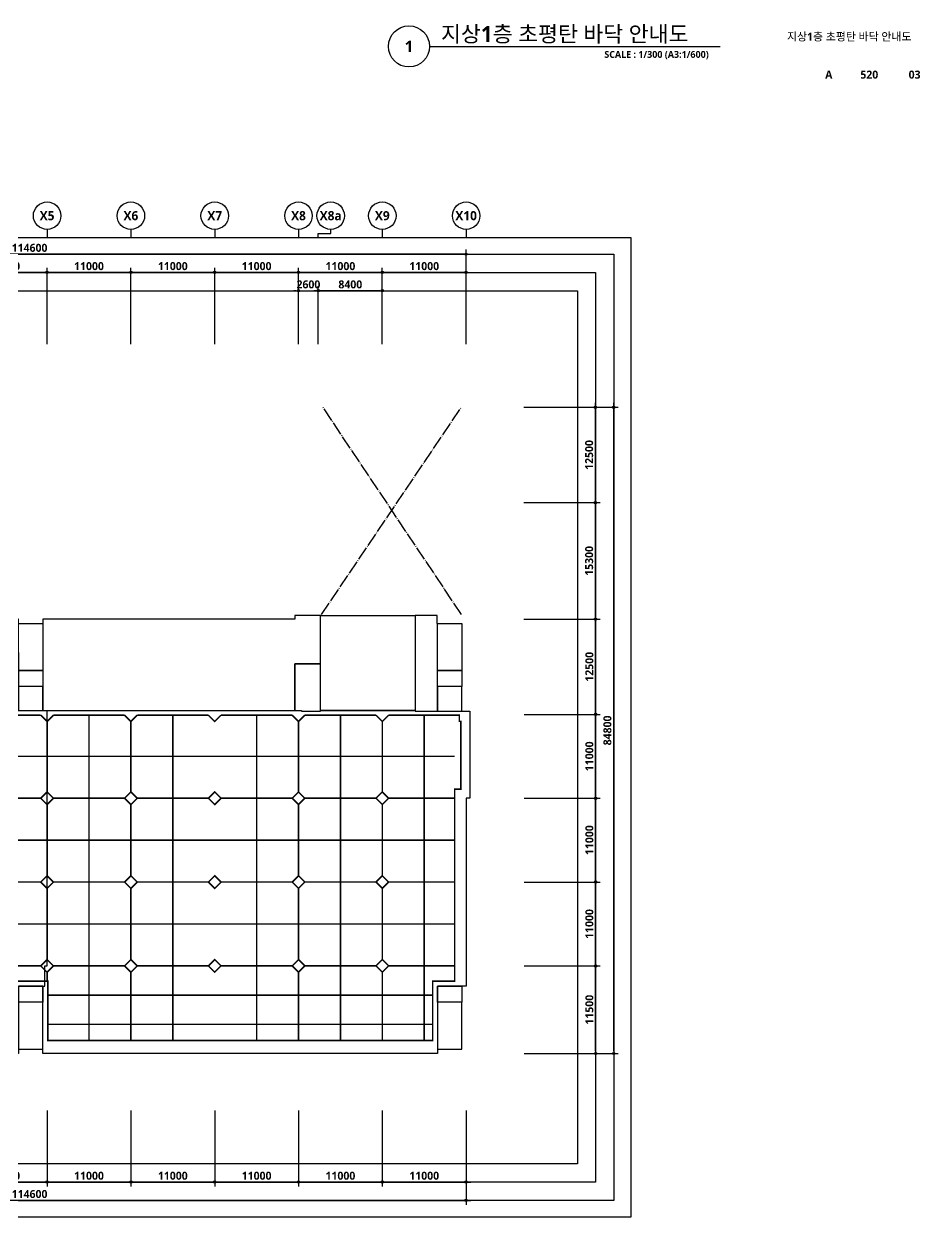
# Model space of a CAD drawing. Header units: millimetres. Extents: x -5354 to 997967, y -1313401 to 249081.
# Drawn here: x 360037 to 477680, y -1106397 to -949804 of the extents above; entities that cross this region are included whole.
import ezdxf
from ezdxf.enums import TextEntityAlignment as Align

# ---------------------------------------------------------------- set-up
doc = ezdxf.new("R2010")
doc.units = ezdxf.units.MM
doc.header["$LTSCALE"] = 300
doc.header["$MEASUREMENT"] = 0
doc.header["$PDSIZE"] = -10
doc.linetypes.add('HIDDEN', pattern=[0.375, 0.25, -0.125])
doc.linetypes.add('STD_SHAFT', pattern=[7.3, 6, -0.5, 0.3, -0.5])
doc.layers.get('0').update_dxf_attribs({"linetype": 'CONTINUOUS'})
doc.layers.get('Defpoints').update_dxf_attribs({"color": 153, "linetype": 'CONTINUOUS'})
for name, color, linetype in [('A-ANNO-TEXT1', 7, 'CONTINUOUS'), ('A-ANNO-TITL', 7, 'CONTINUOUS'), ('A-FLOR-OPEN-BELO', 6, 'STD_SHAFT'), ('A-ST-AXIS-BUB', 7, 'CONTINUOUS'), ('A-ST-AXIS-DIM', 7, 'CONTINUOUS'), ('AA-XXXX-TXT1', 2, 'CONTINUOUS'), ('SAWCUT', 20, 'HIDDEN')]:
    doc.layers.add(name, color=color, linetype=linetype)
doc.layers.add('Defpoint', color=161, linetype='CONTINUOUS', plot=False)
doc.layers.add('면적', color=210, linetype='CONTINUOUS', plot=False)
doc.styles.add('SH_대대리576', font='')
doc.styles.get('SH_대대리576').set_extended_font_data('NanumGothic', bold=True)
doc.dimstyles.new('SHP 600', dxfattribs={"dimscale": 300, "dimtxt": 3.5, "dimasz": 1, "dimexe": 2, "dimexo": 2, "dimgap": 1, "dimtad": 1, "dimdec": 0, "dimzin": 0, "dimdsep": 46, "dimtxsty": 'SH_대대리576', "dimblk": 'DIMDOT', "dimcen": 0.09, "dimclrt": 3, "dimadec": 0, "dimazin": 1, "dimtfac": 1, "dimtdec": 0, "dimtix": 1, "dimtmove": 2, "dimatfit": 0, "dimldrblk": 'DIMDOT', "dimfxl": 1, "dimtolj": 1, "dimtzin": 0, "dimarcsym": 0})

# ---------------------------------------------------------------- blocks, each defined once
blk = doc.blocks.new('*U21')
at = {"layer": 'A-ANNO-TITL'}
blk.add_line((0, 0), (6359, 0), dxfattribs=at)
blk.add_circle((-450, 0), 450, dxfattribs=at)
at = {"layer": 'AA-XXXX-TXT1', "style": 'SH_대대리576'}
blk.add_attdef('DWG.TITLE', (250, 100), '', height=350, dxfattribs=at)
at = {"layer": 'AA-XXXX-TXT1', "color": 7, "style": 'SH_대대리576'}
blk.add_attdef('NO1', text='', height=300, dxfattribs=at).set_placement((-450, 0), align=Align.MIDDLE)
at = {"layer": 'AA-XXXX-TXT1', "style": 'SH_대대리576'}
blk.add_attdef('SCALE', text='', height=150, dxfattribs=at).set_placement((6109, -100), align=Align.TOP_RIGHT)
blk = doc.blocks.new('DIMDOT')
at = {"color": 0}
blk.add_line((-2, 0), (2, 0), dxfattribs=at)
for radius in [0.5, 0.25]:
    blk.add_circle((0, 0), radius, dxfattribs=at)
blk = doc.blocks.new('*D780')
at = {"layer": 'A-ST-AXIS-DIM', "color": 0, "lineweight": -2, "transparency": 16777216}
for p, q in [((303487, -991826), (303487, -979426)), ((417787, -980026), (303787, -980026)), ((418087, -991826), (418087, -979426))]:
    blk.add_line(p, q, dxfattribs=at)
at = {"layer": 'Defpoints', "color": 0, "transparency": 16777216}
for p in [(303487, -980026), (303487, -992426), (418087, -992426)]:
    blk.add_point(p, dxfattribs=at)
at = {"layer": 'A-ST-AXIS-DIM', "color": 0, "lineweight": -2, "transparency": 16777216, "xscale": 300, "yscale": 300, "zscale": 300, "rotation": 180}
blk.add_blockref('DIMDOT', (303487, -980026), dxfattribs=at)
at = {"layer": 'A-ST-AXIS-DIM', "color": 0, "lineweight": -2, "transparency": 16777216, "xscale": 300, "yscale": 300, "zscale": 300}
blk.add_blockref('DIMDOT', (418087, -980026), dxfattribs=at)
at = {"layer": 'A-ST-AXIS-DIM', "color": 3, "transparency": 16777216, "insert": (360787, -979201), "char_height": 1050, "attachment_point": 5, "style": 'SH_대대리576'}
blk.add_mtext('\\A1;114600', dxfattribs=at)
blk = doc.blocks.new('*D784')
at = {"layer": 'A-ST-AXIS-DIM', "color": 0, "lineweight": -2, "transparency": 16777216}
for p, q in [((352087, -991826), (352087, -981826)), ((363087, -991826), (363087, -981826)), ((362787, -982426), (352387, -982426))]:
    blk.add_line(p, q, dxfattribs=at)
at = {"layer": 'Defpoints', "color": 0, "transparency": 16777216}
for p in [(352087, -982426), (352087, -992426), (363087, -992426)]:
    blk.add_point(p, dxfattribs=at)
at = {"layer": 'A-ST-AXIS-DIM', "color": 0, "lineweight": -2, "transparency": 16777216, "xscale": 300, "yscale": 300, "zscale": 300, "rotation": 180}
blk.add_blockref('DIMDOT', (352087, -982426), dxfattribs=at)
at = {"layer": 'A-ST-AXIS-DIM', "color": 0, "lineweight": -2, "transparency": 16777216, "xscale": 300, "yscale": 300, "zscale": 300}
blk.add_blockref('DIMDOT', (363087, -982426), dxfattribs=at)
at = {"layer": 'A-ST-AXIS-DIM', "color": 3, "transparency": 16777216, "insert": (357587, -981601), "char_height": 1050, "attachment_point": 5, "style": 'SH_대대리576'}
blk.add_mtext('\\A1;11000', dxfattribs=at)
blk = doc.blocks.new('*D785')
at = {"layer": 'A-ST-AXIS-DIM', "color": 0, "lineweight": -2, "transparency": 16777216}
for p, q in [((363087, -991826), (363087, -981826)), ((374087, -991826), (374087, -981826)), ((373787, -982426), (363387, -982426))]:
    blk.add_line(p, q, dxfattribs=at)
at = {"layer": 'Defpoints', "color": 0, "transparency": 16777216}
for p in [(363087, -982426), (363087, -992426), (374087, -992426)]:
    blk.add_point(p, dxfattribs=at)
at = {"layer": 'A-ST-AXIS-DIM', "color": 0, "lineweight": -2, "transparency": 16777216, "xscale": 300, "yscale": 300, "zscale": 300, "rotation": 180}
blk.add_blockref('DIMDOT', (363087, -982426), dxfattribs=at)
at = {"layer": 'A-ST-AXIS-DIM', "color": 0, "lineweight": -2, "transparency": 16777216, "xscale": 300, "yscale": 300, "zscale": 300}
blk.add_blockref('DIMDOT', (374087, -982426), dxfattribs=at)
at = {"layer": 'A-ST-AXIS-DIM', "color": 3, "transparency": 16777216, "insert": (368587, -981601), "char_height": 1050, "attachment_point": 5, "style": 'SH_대대리576'}
blk.add_mtext('\\A1;11000', dxfattribs=at)
blk = doc.blocks.new('*D786')
at = {"layer": 'A-ST-AXIS-DIM', "color": 0, "lineweight": -2, "transparency": 16777216}
for p, q in [((374087, -991826), (374087, -981826)), ((385087, -991826), (385087, -981826)), ((384787, -982426), (374387, -982426))]:
    blk.add_line(p, q, dxfattribs=at)
at = {"layer": 'Defpoints', "color": 0, "transparency": 16777216}
for p in [(374087, -982426), (374087, -992426), (385087, -992426)]:
    blk.add_point(p, dxfattribs=at)
at = {"layer": 'A-ST-AXIS-DIM', "color": 0, "lineweight": -2, "transparency": 16777216, "xscale": 300, "yscale": 300, "zscale": 300, "rotation": 180}
blk.add_blockref('DIMDOT', (374087, -982426), dxfattribs=at)
at = {"layer": 'A-ST-AXIS-DIM', "color": 0, "lineweight": -2, "transparency": 16777216, "xscale": 300, "yscale": 300, "zscale": 300}
blk.add_blockref('DIMDOT', (385087, -982426), dxfattribs=at)
at = {"layer": 'A-ST-AXIS-DIM', "color": 3, "transparency": 16777216, "insert": (379587, -981601), "char_height": 1050, "attachment_point": 5, "style": 'SH_대대리576'}
blk.add_mtext('\\A1;11000', dxfattribs=at)
blk = doc.blocks.new('*D787')
at = {"layer": 'A-ST-AXIS-DIM', "color": 0, "lineweight": -2, "transparency": 16777216}
for p, q in [((385087, -991826), (385087, -981826)), ((396087, -991826), (396087, -981826)), ((395787, -982426), (385387, -982426))]:
    blk.add_line(p, q, dxfattribs=at)
at = {"layer": 'Defpoints', "color": 0, "transparency": 16777216}
for p in [(385087, -982426), (385087, -992426), (396087, -992426)]:
    blk.add_point(p, dxfattribs=at)
at = {"layer": 'A-ST-AXIS-DIM', "color": 0, "lineweight": -2, "transparency": 16777216, "xscale": 300, "yscale": 300, "zscale": 300, "rotation": 180}
blk.add_blockref('DIMDOT', (385087, -982426), dxfattribs=at)
at = {"layer": 'A-ST-AXIS-DIM', "color": 0, "lineweight": -2, "transparency": 16777216, "xscale": 300, "yscale": 300, "zscale": 300}
blk.add_blockref('DIMDOT', (396087, -982426), dxfattribs=at)
at = {"layer": 'A-ST-AXIS-DIM', "color": 3, "transparency": 16777216, "insert": (390587, -981601), "char_height": 1050, "attachment_point": 5, "style": 'SH_대대리576'}
blk.add_mtext('\\A1;11000', dxfattribs=at)
blk = doc.blocks.new('*D788')
at = {"layer": 'A-ST-AXIS-DIM', "color": 0, "lineweight": -2, "transparency": 16777216}
for p, q in [((396087, -991826), (396087, -981826)), ((407087, -991826), (407087, -981826)), ((406787, -982426), (396387, -982426))]:
    blk.add_line(p, q, dxfattribs=at)
at = {"layer": 'Defpoints', "color": 0, "transparency": 16777216}
for p in [(396087, -982426), (396087, -992426), (407087, -992426)]:
    blk.add_point(p, dxfattribs=at)
at = {"layer": 'A-ST-AXIS-DIM', "color": 0, "lineweight": -2, "transparency": 16777216, "xscale": 300, "yscale": 300, "zscale": 300, "rotation": 180}
blk.add_blockref('DIMDOT', (396087, -982426), dxfattribs=at)
at = {"layer": 'A-ST-AXIS-DIM', "color": 0, "lineweight": -2, "transparency": 16777216, "xscale": 300, "yscale": 300, "zscale": 300}
blk.add_blockref('DIMDOT', (407087, -982426), dxfattribs=at)
at = {"layer": 'A-ST-AXIS-DIM', "color": 3, "transparency": 16777216, "insert": (401587, -981601), "char_height": 1050, "attachment_point": 5, "style": 'SH_대대리576'}
blk.add_mtext('\\A1;11000', dxfattribs=at)
blk = doc.blocks.new('*D789')
at = {"layer": 'A-ST-AXIS-DIM', "color": 0, "lineweight": -2, "transparency": 16777216}
for p, q in [((407087, -991826), (407087, -981826)), ((418087, -991826), (418087, -981826)), ((417787, -982426), (407387, -982426))]:
    blk.add_line(p, q, dxfattribs=at)
at = {"layer": 'Defpoints', "color": 0, "transparency": 16777216}
for p in [(407087, -982426), (407087, -992426), (418087, -992426)]:
    blk.add_point(p, dxfattribs=at)
at = {"layer": 'A-ST-AXIS-DIM', "color": 0, "lineweight": -2, "transparency": 16777216, "xscale": 300, "yscale": 300, "zscale": 300, "rotation": 180}
blk.add_blockref('DIMDOT', (407087, -982426), dxfattribs=at)
at = {"layer": 'A-ST-AXIS-DIM', "color": 0, "lineweight": -2, "transparency": 16777216, "xscale": 300, "yscale": 300, "zscale": 300}
blk.add_blockref('DIMDOT', (418087, -982426), dxfattribs=at)
at = {"layer": 'A-ST-AXIS-DIM', "color": 3, "transparency": 16777216, "insert": (412587, -981601), "char_height": 1050, "attachment_point": 5, "style": 'SH_대대리576'}
blk.add_mtext('\\A1;11000', dxfattribs=at)
blk = doc.blocks.new('*D871')
at = {"layer": 'A-ST-AXIS-DIM', "color": 0, "lineweight": -2, "transparency": 16777216}
for p, q in [((425662, -1000126), (435662, -1000126)), ((435062, -1012326), (435062, -1000426)), ((425662, -1012626), (435662, -1012626))]:
    blk.add_line(p, q, dxfattribs=at)
at = {"layer": 'Defpoints', "color": 0, "transparency": 16777216}
for p in [(425062, -1000126), (435062, -1000126), (425062, -1012626)]:
    blk.add_point(p, dxfattribs=at)
at = {"layer": 'A-ST-AXIS-DIM', "color": 0, "lineweight": -2, "transparency": 16777216, "xscale": 300, "yscale": 300, "zscale": 300}
for p, rotation in [((435062, -1000126), 90), ((435062, -1012626), 270)]:
    blk.add_blockref('DIMDOT', p, dxfattribs=dict(at, rotation=rotation))
at = {"layer": 'A-ST-AXIS-DIM', "color": 3, "transparency": 16777216, "insert": (434237, -1006376), "char_height": 1050, "attachment_point": 5, "rotation": 90, "style": 'SH_대대리576'}
blk.add_mtext('\\A1;12500', dxfattribs=at)
blk = doc.blocks.new('*D872')
at = {"layer": 'A-ST-AXIS-DIM', "color": 0, "lineweight": -2, "transparency": 16777216}
for p, q in [((425662, -1012626), (435662, -1012626)), ((435062, -1027626), (435062, -1012926)), ((425662, -1027926), (435662, -1027926))]:
    blk.add_line(p, q, dxfattribs=at)
at = {"layer": 'Defpoints', "color": 0, "transparency": 16777216}
for p in [(425062, -1012626), (435062, -1012626), (425062, -1027926)]:
    blk.add_point(p, dxfattribs=at)
at = {"layer": 'A-ST-AXIS-DIM', "color": 0, "lineweight": -2, "transparency": 16777216, "xscale": 300, "yscale": 300, "zscale": 300}
for p, rotation in [((435062, -1012626), 90), ((435062, -1027926), 270)]:
    blk.add_blockref('DIMDOT', p, dxfattribs=dict(at, rotation=rotation))
at = {"layer": 'A-ST-AXIS-DIM', "color": 3, "transparency": 16777216, "insert": (434237, -1020276), "char_height": 1050, "attachment_point": 5, "rotation": 90, "style": 'SH_대대리576'}
blk.add_mtext('\\A1;15300', dxfattribs=at)
blk = doc.blocks.new('*D873')
at = {"layer": 'A-ST-AXIS-DIM', "color": 0, "lineweight": -2, "transparency": 16777216}
for p, q in [((425687, -1027926), (435687, -1027926)), ((435087, -1040126), (435087, -1028226)), ((425687, -1040426), (435687, -1040426))]:
    blk.add_line(p, q, dxfattribs=at)
at = {"layer": 'Defpoints', "color": 0, "transparency": 16777216}
for p in [(425087, -1027926), (435087, -1027926), (425087, -1040426)]:
    blk.add_point(p, dxfattribs=at)
at = {"layer": 'A-ST-AXIS-DIM', "color": 0, "lineweight": -2, "transparency": 16777216, "xscale": 300, "yscale": 300, "zscale": 300}
for p, rotation in [((435087, -1027926), 90), ((435087, -1040426), 270)]:
    blk.add_blockref('DIMDOT', p, dxfattribs=dict(at, rotation=rotation))
at = {"layer": 'A-ST-AXIS-DIM', "color": 3, "transparency": 16777216, "insert": (434262, -1034176), "char_height": 1050, "attachment_point": 5, "rotation": 90, "style": 'SH_대대리576'}
blk.add_mtext('\\A1;12500', dxfattribs=at)
blk = doc.blocks.new('*D874')
at = {"layer": 'A-ST-AXIS-DIM', "color": 0, "lineweight": -2, "transparency": 16777216}
for p, q in [((425687, -1040426), (435687, -1040426)), ((435087, -1051126), (435087, -1040726)), ((425687, -1051426), (435687, -1051426))]:
    blk.add_line(p, q, dxfattribs=at)
at = {"layer": 'Defpoints', "color": 0, "transparency": 16777216}
for p in [(425087, -1040426), (435087, -1040426), (425087, -1051426)]:
    blk.add_point(p, dxfattribs=at)
at = {"layer": 'A-ST-AXIS-DIM', "color": 0, "lineweight": -2, "transparency": 16777216, "xscale": 300, "yscale": 300, "zscale": 300}
for p, rotation in [((435087, -1040426), 90), ((435087, -1051426), 270)]:
    blk.add_blockref('DIMDOT', p, dxfattribs=dict(at, rotation=rotation))
at = {"layer": 'A-ST-AXIS-DIM', "color": 3, "transparency": 16777216, "insert": (434262, -1045926), "char_height": 1050, "attachment_point": 5, "rotation": 90, "style": 'SH_대대리576'}
blk.add_mtext('\\A1;11000', dxfattribs=at)
blk = doc.blocks.new('*D875')
at = {"layer": 'A-ST-AXIS-DIM', "color": 0, "lineweight": -2, "transparency": 16777216}
for p, q in [((425687, -1051426), (435687, -1051426)), ((435087, -1062126), (435087, -1051726)), ((425687, -1062426), (435687, -1062426))]:
    blk.add_line(p, q, dxfattribs=at)
at = {"layer": 'Defpoints', "color": 0, "transparency": 16777216}
for p in [(425087, -1051426), (435087, -1051426), (425087, -1062426)]:
    blk.add_point(p, dxfattribs=at)
at = {"layer": 'A-ST-AXIS-DIM', "color": 0, "lineweight": -2, "transparency": 16777216, "xscale": 300, "yscale": 300, "zscale": 300}
for p, rotation in [((435087, -1051426), 90), ((435087, -1062426), 270)]:
    blk.add_blockref('DIMDOT', p, dxfattribs=dict(at, rotation=rotation))
at = {"layer": 'A-ST-AXIS-DIM', "color": 3, "transparency": 16777216, "insert": (434262, -1056926), "char_height": 1050, "attachment_point": 5, "rotation": 90, "style": 'SH_대대리576'}
blk.add_mtext('\\A1;11000', dxfattribs=at)
blk = doc.blocks.new('*D876')
at = {"layer": 'A-ST-AXIS-DIM', "color": 0, "lineweight": -2, "transparency": 16777216}
for p, q in [((425687, -1062426), (435687, -1062426)), ((435087, -1073126), (435087, -1062726)), ((425687, -1073426), (435687, -1073426))]:
    blk.add_line(p, q, dxfattribs=at)
at = {"layer": 'Defpoints', "color": 0, "transparency": 16777216}
for p in [(425087, -1062426), (435087, -1062426), (425087, -1073426)]:
    blk.add_point(p, dxfattribs=at)
at = {"layer": 'A-ST-AXIS-DIM', "color": 0, "lineweight": -2, "transparency": 16777216, "xscale": 300, "yscale": 300, "zscale": 300}
for p, rotation in [((435087, -1062426), 90), ((435087, -1073426), 270)]:
    blk.add_blockref('DIMDOT', p, dxfattribs=dict(at, rotation=rotation))
at = {"layer": 'A-ST-AXIS-DIM', "color": 3, "transparency": 16777216, "insert": (434262, -1067926), "char_height": 1050, "attachment_point": 5, "rotation": 90, "style": 'SH_대대리576'}
blk.add_mtext('\\A1;11000', dxfattribs=at)
blk = doc.blocks.new('*D877')
at = {"layer": 'A-ST-AXIS-DIM', "color": 0, "lineweight": -2, "transparency": 16777216}
for p, q in [((425687, -1073426), (435687, -1073426)), ((435087, -1084626), (435087, -1073726)), ((425687, -1084926), (435687, -1084926))]:
    blk.add_line(p, q, dxfattribs=at)
at = {"layer": 'Defpoints', "color": 0, "transparency": 16777216}
for p in [(425087, -1073426), (435087, -1073426), (425087, -1084926)]:
    blk.add_point(p, dxfattribs=at)
at = {"layer": 'A-ST-AXIS-DIM', "color": 0, "lineweight": -2, "transparency": 16777216, "xscale": 300, "yscale": 300, "zscale": 300}
for p, rotation in [((435087, -1073426), 90), ((435087, -1084926), 270)]:
    blk.add_blockref('DIMDOT', p, dxfattribs=dict(at, rotation=rotation))
at = {"layer": 'A-ST-AXIS-DIM', "color": 3, "transparency": 16777216, "insert": (434262, -1079176), "char_height": 1050, "attachment_point": 5, "rotation": 90, "style": 'SH_대대리576'}
blk.add_mtext('\\A1;11500', dxfattribs=at)
blk = doc.blocks.new('*D878')
at = {"layer": 'A-ST-AXIS-DIM', "color": 0, "lineweight": -2, "transparency": 16777216}
for p, q in [((425687, -1000126), (438062, -1000126)), ((437462, -1084626), (437462, -1000426)), ((425687, -1084926), (438062, -1084926))]:
    blk.add_line(p, q, dxfattribs=at)
at = {"layer": 'Defpoints', "color": 0, "transparency": 16777216}
for p in [(425087, -1000126), (437462, -1000126), (425087, -1084926)]:
    blk.add_point(p, dxfattribs=at)
at = {"layer": 'A-ST-AXIS-DIM', "color": 0, "lineweight": -2, "transparency": 16777216, "xscale": 300, "yscale": 300, "zscale": 300}
for p, rotation in [((437462, -1000126), 90), ((437462, -1084926), 270)]:
    blk.add_blockref('DIMDOT', p, dxfattribs=dict(at, rotation=rotation))
at = {"layer": 'A-ST-AXIS-DIM', "color": 3, "transparency": 16777216, "insert": (436637, -1042526), "char_height": 1050, "attachment_point": 5, "rotation": 90, "style": 'SH_대대리576'}
blk.add_mtext('\\A1;84800', dxfattribs=at)
blk = doc.blocks.new('*D879')
at = {"layer": 'A-ST-AXIS-DIM', "color": 0, "lineweight": -2, "transparency": 16777216}
for p, q in [((407087, -1092397), (407087, -1102397)), ((418087, -1092397), (418087, -1102397)), ((407387, -1101797), (417787, -1101797))]:
    blk.add_line(p, q, dxfattribs=at)
at = {"layer": 'Defpoints', "color": 0, "transparency": 16777216}
for p in [(407087, -1091797), (418087, -1091797), (418087, -1101797)]:
    blk.add_point(p, dxfattribs=at)
at = {"layer": 'A-ST-AXIS-DIM', "color": 0, "lineweight": -2, "transparency": 16777216, "xscale": 300, "yscale": 300, "zscale": 300, "rotation": 180}
blk.add_blockref('DIMDOT', (407087, -1101797), dxfattribs=at)
at = {"layer": 'A-ST-AXIS-DIM', "color": 0, "lineweight": -2, "transparency": 16777216, "xscale": 300, "yscale": 300, "zscale": 300}
blk.add_blockref('DIMDOT', (418087, -1101797), dxfattribs=at)
at = {"layer": 'A-ST-AXIS-DIM', "color": 3, "transparency": 16777216, "insert": (412587, -1100972), "char_height": 1050, "attachment_point": 5, "style": 'SH_대대리576'}
blk.add_mtext('\\A1;11000', dxfattribs=at)
blk = doc.blocks.new('*D880')
at = {"layer": 'A-ST-AXIS-DIM', "color": 0, "lineweight": -2, "transparency": 16777216}
for p, q in [((396087, -1092397), (396087, -1102397)), ((407087, -1092397), (407087, -1102397)), ((396387, -1101797), (406787, -1101797))]:
    blk.add_line(p, q, dxfattribs=at)
at = {"layer": 'Defpoints', "color": 0, "transparency": 16777216}
for p in [(396087, -1091797), (407087, -1091797), (407087, -1101797)]:
    blk.add_point(p, dxfattribs=at)
at = {"layer": 'A-ST-AXIS-DIM', "color": 0, "lineweight": -2, "transparency": 16777216, "xscale": 300, "yscale": 300, "zscale": 300, "rotation": 180}
blk.add_blockref('DIMDOT', (396087, -1101797), dxfattribs=at)
at = {"layer": 'A-ST-AXIS-DIM', "color": 0, "lineweight": -2, "transparency": 16777216, "xscale": 300, "yscale": 300, "zscale": 300}
blk.add_blockref('DIMDOT', (407087, -1101797), dxfattribs=at)
at = {"layer": 'A-ST-AXIS-DIM', "color": 3, "transparency": 16777216, "insert": (401587, -1100972), "char_height": 1050, "attachment_point": 5, "style": 'SH_대대리576'}
blk.add_mtext('\\A1;11000', dxfattribs=at)
blk = doc.blocks.new('*D881')
at = {"layer": 'A-ST-AXIS-DIM', "color": 0, "lineweight": -2, "transparency": 16777216}
for p, q in [((385087, -1092397), (385087, -1102397)), ((396087, -1092397), (396087, -1102397)), ((385387, -1101797), (395787, -1101797))]:
    blk.add_line(p, q, dxfattribs=at)
at = {"layer": 'Defpoints', "color": 0, "transparency": 16777216}
for p in [(385087, -1091797), (396087, -1091797), (396087, -1101797)]:
    blk.add_point(p, dxfattribs=at)
at = {"layer": 'A-ST-AXIS-DIM', "color": 0, "lineweight": -2, "transparency": 16777216, "xscale": 300, "yscale": 300, "zscale": 300, "rotation": 180}
blk.add_blockref('DIMDOT', (385087, -1101797), dxfattribs=at)
at = {"layer": 'A-ST-AXIS-DIM', "color": 0, "lineweight": -2, "transparency": 16777216, "xscale": 300, "yscale": 300, "zscale": 300}
blk.add_blockref('DIMDOT', (396087, -1101797), dxfattribs=at)
at = {"layer": 'A-ST-AXIS-DIM', "color": 3, "transparency": 16777216, "insert": (390587, -1100972), "char_height": 1050, "attachment_point": 5, "style": 'SH_대대리576'}
blk.add_mtext('\\A1;11000', dxfattribs=at)
blk = doc.blocks.new('*D882')
at = {"layer": 'A-ST-AXIS-DIM', "color": 0, "lineweight": -2, "transparency": 16777216}
for p, q in [((374087, -1092397), (374087, -1102397)), ((385087, -1092397), (385087, -1102397)), ((374387, -1101797), (384787, -1101797))]:
    blk.add_line(p, q, dxfattribs=at)
at = {"layer": 'Defpoints', "color": 0, "transparency": 16777216}
for p in [(374087, -1091797), (385087, -1091797), (385087, -1101797)]:
    blk.add_point(p, dxfattribs=at)
at = {"layer": 'A-ST-AXIS-DIM', "color": 0, "lineweight": -2, "transparency": 16777216, "xscale": 300, "yscale": 300, "zscale": 300, "rotation": 180}
blk.add_blockref('DIMDOT', (374087, -1101797), dxfattribs=at)
at = {"layer": 'A-ST-AXIS-DIM', "color": 0, "lineweight": -2, "transparency": 16777216, "xscale": 300, "yscale": 300, "zscale": 300}
blk.add_blockref('DIMDOT', (385087, -1101797), dxfattribs=at)
at = {"layer": 'A-ST-AXIS-DIM', "color": 3, "transparency": 16777216, "insert": (379587, -1100972), "char_height": 1050, "attachment_point": 5, "style": 'SH_대대리576'}
blk.add_mtext('\\A1;11000', dxfattribs=at)
blk = doc.blocks.new('*D883')
at = {"layer": 'A-ST-AXIS-DIM', "color": 0, "lineweight": -2, "transparency": 16777216}
for p, q in [((363087, -1092397), (363087, -1102397)), ((374087, -1092397), (374087, -1102397)), ((363387, -1101797), (373787, -1101797))]:
    blk.add_line(p, q, dxfattribs=at)
at = {"layer": 'Defpoints', "color": 0, "transparency": 16777216}
for p in [(363087, -1091797), (374087, -1091797), (374087, -1101797)]:
    blk.add_point(p, dxfattribs=at)
at = {"layer": 'A-ST-AXIS-DIM', "color": 0, "lineweight": -2, "transparency": 16777216, "xscale": 300, "yscale": 300, "zscale": 300, "rotation": 180}
blk.add_blockref('DIMDOT', (363087, -1101797), dxfattribs=at)
at = {"layer": 'A-ST-AXIS-DIM', "color": 0, "lineweight": -2, "transparency": 16777216, "xscale": 300, "yscale": 300, "zscale": 300}
blk.add_blockref('DIMDOT', (374087, -1101797), dxfattribs=at)
at = {"layer": 'A-ST-AXIS-DIM', "color": 3, "transparency": 16777216, "insert": (368587, -1100972), "char_height": 1050, "attachment_point": 5, "style": 'SH_대대리576'}
blk.add_mtext('\\A1;11000', dxfattribs=at)
blk = doc.blocks.new('*D884')
at = {"layer": 'A-ST-AXIS-DIM', "color": 0, "lineweight": -2, "transparency": 16777216}
for p, q in [((352087, -1092397), (352087, -1102397)), ((363087, -1092397), (363087, -1102397)), ((352387, -1101797), (362787, -1101797))]:
    blk.add_line(p, q, dxfattribs=at)
at = {"layer": 'Defpoints', "color": 0, "transparency": 16777216}
for p in [(352087, -1091797), (363087, -1091797), (363087, -1101797)]:
    blk.add_point(p, dxfattribs=at)
at = {"layer": 'A-ST-AXIS-DIM', "color": 0, "lineweight": -2, "transparency": 16777216, "xscale": 300, "yscale": 300, "zscale": 300, "rotation": 180}
blk.add_blockref('DIMDOT', (352087, -1101797), dxfattribs=at)
at = {"layer": 'A-ST-AXIS-DIM', "color": 0, "lineweight": -2, "transparency": 16777216, "xscale": 300, "yscale": 300, "zscale": 300}
blk.add_blockref('DIMDOT', (363087, -1101797), dxfattribs=at)
at = {"layer": 'A-ST-AXIS-DIM', "color": 3, "transparency": 16777216, "insert": (357587, -1100972), "char_height": 1050, "attachment_point": 5, "style": 'SH_대대리576'}
blk.add_mtext('\\A1;11000', dxfattribs=at)
blk = doc.blocks.new('*D889')
at = {"layer": 'A-ST-AXIS-DIM', "color": 0, "lineweight": -2, "transparency": 16777216}
for p, q in [((303487, -1092397), (303487, -1104797)), ((418087, -1092397), (418087, -1104797)), ((303787, -1104197), (417787, -1104197))]:
    blk.add_line(p, q, dxfattribs=at)
at = {"layer": 'Defpoints', "color": 0, "transparency": 16777216}
for p in [(303487, -1091797), (418087, -1091797), (418087, -1104197)]:
    blk.add_point(p, dxfattribs=at)
at = {"layer": 'A-ST-AXIS-DIM', "color": 0, "lineweight": -2, "transparency": 16777216, "xscale": 300, "yscale": 300, "zscale": 300, "rotation": 180}
blk.add_blockref('DIMDOT', (303487, -1104197), dxfattribs=at)
at = {"layer": 'A-ST-AXIS-DIM', "color": 0, "lineweight": -2, "transparency": 16777216, "xscale": 300, "yscale": 300, "zscale": 300}
blk.add_blockref('DIMDOT', (418087, -1104197), dxfattribs=at)
at = {"layer": 'A-ST-AXIS-DIM', "color": 3, "transparency": 16777216, "insert": (360787, -1103372), "char_height": 1050, "attachment_point": 5, "style": 'SH_대대리576'}
blk.add_mtext('\\A1;114600', dxfattribs=at)
blk = doc.blocks.new('A-ST-AXIS-BUB-1')
at = {"layer": 'A-ST-AXIS-BUB'}
blk.add_line((0, 350), (0, 0), dxfattribs=at)
blk.add_circle((0, 950), 600, dxfattribs=at)
blk = doc.blocks.new('*D938')
at = {"layer": 'A-ST-AXIS-DIM', "color": 0, "lineweight": -2, "transparency": 16777216}
for p, q in [((395787, -984826), (395487, -984826)), ((396087, -991826), (396087, -984226)), ((396087, -984826), (398687, -984826)), ((398687, -991826), (398687, -984226)), ((398987, -984826), (399287, -984826))]:
    blk.add_line(p, q, dxfattribs=at)
at = {"layer": 'Defpoints', "color": 0, "transparency": 16777216}
for p in [(398687, -984826), (396087, -992426), (398687, -992426)]:
    blk.add_point(p, dxfattribs=at)
at = {"layer": 'A-ST-AXIS-DIM', "color": 0, "lineweight": -2, "transparency": 16777216, "xscale": 300, "yscale": 300, "zscale": 300}
blk.add_blockref('DIMDOT', (396087, -984826), dxfattribs=at)
at = {"layer": 'A-ST-AXIS-DIM', "color": 0, "lineweight": -2, "transparency": 16777216, "xscale": 300, "yscale": 300, "zscale": 300, "rotation": 180}
blk.add_blockref('DIMDOT', (398687, -984826), dxfattribs=at)
at = {"layer": 'A-ST-AXIS-DIM', "color": 3, "transparency": 16777216, "insert": (397387, -984001), "char_height": 1050, "attachment_point": 5, "style": 'SH_대대리576'}
blk.add_mtext('\\A1;2600', dxfattribs=at)
blk = doc.blocks.new('*D939')
at = {"layer": 'A-ST-AXIS-DIM', "color": 0, "lineweight": -2, "transparency": 16777216}
for p, q in [((398687, -991826), (398687, -984226)), ((406787, -984826), (398987, -984826)), ((407087, -991826), (407087, -984226))]:
    blk.add_line(p, q, dxfattribs=at)
at = {"layer": 'Defpoints', "color": 0, "transparency": 16777216}
for p in [(398687, -984826), (398687, -992426), (407087, -992426)]:
    blk.add_point(p, dxfattribs=at)
at = {"layer": 'A-ST-AXIS-DIM', "color": 0, "lineweight": -2, "transparency": 16777216, "xscale": 300, "yscale": 300, "zscale": 300, "rotation": 180}
blk.add_blockref('DIMDOT', (398687, -984826), dxfattribs=at)
at = {"layer": 'A-ST-AXIS-DIM', "color": 0, "lineweight": -2, "transparency": 16777216, "xscale": 300, "yscale": 300, "zscale": 300}
blk.add_blockref('DIMDOT', (407087, -984826), dxfattribs=at)
at = {"layer": 'A-ST-AXIS-DIM', "color": 3, "transparency": 16777216, "insert": (402887, -984001), "char_height": 1050, "attachment_point": 5, "style": 'SH_대대리576'}
blk.add_mtext('\\A1;8400', dxfattribs=at)
blk = doc.blocks.new('G$C103DFDC3')
blk.add_line((92200, 51120, 103000), (95600, 51120))
at = {"layer": '면적'}
for points in [[(16250, 56450), (19450, 56450), (19450, 50250), (16250, 50250)], [(20000, 48025), (20000, 45000), (53400, 45000), (53400, 52620), (55950, 52620), (55950, 57000), (20000, 57000), (19450, 57000), (19450, 48025), (20000, 48025)], [(59150, 50250), (55950, 50250), (55950, 56450), (59150, 56450)], [(95600, 57500), (92200, 57500), (92200, 57000), (60200, 57000), (59150, 57000), (59150, 48025), (59150, 48025), (59150, 45000), (92200, 45000), (92200, 51120), (95600, 51120)], [(95600, 57500), (108000, 57500), (108000, 45000), (95600, 45000)], [(108000, 57500), (108000, 44925), (110950, 44925), (110950, 56450), (110900, 56450), (110900, 56600), (110900, 57500)], [(114150, 50250), (110950, 50250), (110950, 56450), (114150, 56450)], [(12900, 6550), (16250, 6550), (16250, 6750), (18500, 6750), (18500, 8850), (16250, 8850), (16250, 8800), (14800, 8800), (14800, 11500), (15200, 11500), (15200, 45000), (20000, 45000), (20000, 48025), (19450, 48025), (19450, 48150), (16250, 48150), (16250, 54100), (13100, 54100), (13100, 45600), (8525, 45600), (8525, 40100), (7400, 40100), (7400, 37200), (13100, 37200), (13100, 16300), (7600, 16300), (7600, 14300), (8600, 14300), (8600, 12900), (10100, 12900), (10100, 14300), (13100, 14300), (13100, 11200), (12900, 11200), (12900, 6550)], [(13100, 54100), (10100, 54100), (10100, 51420), (13100, 51420)], [(55950, 45025), (53400, 45025), (53400, 52620), (55950, 52620)], [(10100, 51420), (10100, 49500), (12210, 49500), (12210, 50270), (13100, 50270), (13100, 51420)], [(12210, 50270), (13100, 50270), (13100, 49500), (12210, 49500)], [(16250, 50250), (19450, 50250), (19450, 48150), (16250, 48150)], [(59150, 48150), (55950, 48150), (55950, 50250), (59150, 50250)], [(92200, 45000), (93100, 45000), (93100, 44925), (95600, 44925), (95600, 51120), (92200, 51120)], [(114150, 48150), (110950, 48150), (110950, 50250), (114150, 50250)], [(7200, 49500), (13100, 49500), (13100, 45600), (7200, 45600)], [(55950, 48150), (55950, 45025), (59150, 45025), (59150, 48025), (59150, 48025), (59150, 48150)], [(110950, 48150), (110950, 44925), (114150, 44925), (114150, 48025), (114150, 48025), (114150, 48150)], [(15200, 45000), (53400, 45000), (53400, 45025), (59150, 45025), (59150, 45000), (93100, 45000), (93100, 44925), (95600, 44925), (95600, 45000), (108000, 45000), (108000, 44925), (115200, 44925), (115200, 33500), (114700, 33500), (114700, 8850), (110950, 8850), (110950, 0), (59150, 0), (59150, 8850), (55950, 8850), (55950, 0), (19450, 0), (19450, 10950), (17400, 10950), (17400, 11500), (17400, 11500), (17400, 15800), (17400, 15800), (17400, 22800), (15200, 22800), (15200, 34000), (19355, 34000), (19355, 37125), (18355, 37125), (18355, 38025), (19355, 38025), (19355, 41675), (15200, 41675)], [(15200, 41675), (19355, 41675), (19355, 38025), (18355, 38025), (18355, 37125), (19355, 37125), (19355, 34000), (15200, 34000)], [(0, 20000), (0, 37200), (13100, 37200), (13100, 20000)], [(15200, 22800), (15200, 11500), (16250, 11500), (16250, 10950), (17400, 10950), (17400, 22725), (17400, 22800)], [(7600, 14300), (7600, 20000), (0, 20000), (0, 12850), (1900, 12850), (1900, 11200), (4700, 11200), (4700, 14300)], [(7600, 20000), (13100, 20000), (13100, 16300), (7600, 16300)], [(4700, 14300), (4700, 11200), (7600, 11200), (7600, 11600), (8600, 11600), (8600, 14300)], [(9500, 12900), (9500, 11200), (13100, 11200), (13100, 14300), (10100, 14300), (10100, 12900)], [(14800, 11500), (16250, 11500), (16250, 8800), (14800, 8800)], [(16250, 10950), (19450, 10950), (19450, 8850), (16250, 8850)], [(19450, 6750), (18500, 6750), (18500, 8850), (19450, 8850)], [(55950, 8850), (59150, 8850), (59150, 6750), (55950, 6750)], [(110950, 8850), (114150, 8850), (114150, 6750), (110950, 6750)], [(16250, 6750), (19450, 6750), (19450, 550), (16250, 550)], [(55950, 6750), (55950, 6750), (55950, 6750), (55950, 550), (59150, 550), (59150, 6750), (59150, 6750)], [(114150, 6750), (114150, 6750), (114150, 6750), (110950, 6750), (110950, 550), (114150, 550)]]:
    blk.add_lwpolyline(points, close=True, dxfattribs=at)
for points in [[(10100, 51420), (10100, 51420), (10100, 49500), (10100, 49500), (7200, 49500), (7200, 45600), (5200, 45600), (5200, 54100), (10100, 54100), (10100, 51420)], [(59150, 8850), (59400, 8850), (59400, 11500), (59700, 11500), (59700, 45000)]]:
    blk.add_lwpolyline(points, dxfattribs=at)
at = {"layer": '면적', "elevation": 103000}
blk.add_lwpolyline([(18355, 38025), (19355, 38025), (19355, 37125), (18355, 37125)], close=True, dxfattribs=at)

msp = doc.modelspace()

# ---------------------------------------------------------------- linework, layer by layer
at = {"layer": 'A-FLOR-OPEN-BELO'}
for p, q in [((399087.2, -1027325.9), (417451.5, -1000125.9)), ((417487.2, -1027325.9), (399299.1, -1000121.6))]:
    msp.add_line(p, q, dxfattribs=at)
at = {"layer": 'A-ST-AXIS-BUB'}
msp.add_lwpolyline([(398687.2, -977825.9), (398687.2, -977300.9), (400310.1, -977300.9), (400310.1, -976775.9)], dxfattribs=at)
msp.add_circle((400310.1, -974975.9), 1800, dxfattribs=at)
at = {"layer": 'Defpoint'}
for points in [[(439687.2, -1106397.4), (268487.2, -1106397.4), (268487.2, -977825.9), (439687.2, -977825.9)], [(437487.2, -1104197.4), (270687.2, -1104197.4), (270687.2, -980025.9), (437487.2, -980025.9)], [(435087.2, -1101797.4), (273087.2, -1101797.4), (273087.2, -982425.9), (435087.2, -982425.9)], [(432687.2, -1099397.4), (275487.2, -1099397.4), (275487.2, -984825.9), (432687.2, -984825.9)]]:
    msp.add_lwpolyline(points, close=True, dxfattribs=at)
at = {"layer": 'SAWCUT', "linetype": 'ByBlock', "ltscale": 5, "const_width": 200}
for points, elevation in [([(362258.2, -1040525.9), (352916.2, -1040525.9)], 103000), ([(358687.2, -1075425.9), (363187.2, -1075425.9), (363187.2, -1083225.9), (413687.2, -1083225.9), (413687.2, -1075425.9), (416587.2, -1075425.9), (416587.2, -1050225.9), (417387.2, -1050225.9), (417387.2, -1041325.9), (417187.2, -1041325.9), (417187.2, -1040525.9), (407916.2, -1040525.9)], 103000), ([(362258.2, -1040525.9), (362258.2, -1040525.9), (363087.2, -1041354.9), (363916.2, -1040525.9)], 206000), ([(373258.2, -1040525.9), (363916.2, -1040525.9)], 103000), ([(373258.2, -1040525.9), (373258.2, -1040525.9), (374087.2, -1041354.9), (374916.2, -1040525.9)], 206000), ([(384258.2, -1040525.9), (374916.2, -1040525.9)], 103000), ([(384258.2, -1040525.9), (384258.2, -1040525.9), (385087.2, -1041354.9), (385916.2, -1040525.9)], 206000), ([(395258.2, -1040525.9), (385916.2, -1040525.9)], 103000), ([(395258.2, -1040525.9), (395258.2, -1040525.9), (396087.2, -1041354.9), (396916.2, -1040525.9)], 206000), ([(406258.2, -1040525.9), (396916.2, -1040525.9)], 103000), ([(406258.2, -1040525.9), (406258.2, -1040525.9), (407087.2, -1041354.9), (407916.2, -1040525.9)], 206000)]:
    msp.add_lwpolyline(points, dxfattribs=dict(at, elevation=elevation))
for points in [[(363087.2, -1041354.9), (363087.2, -1050596.9)], [(368587.2, -1040525.9), (368587.2, -1083225.9)], [(374087.2, -1041354.9), (374087.2, -1050596.9)], [(379587.2, -1040525.9), (379587.2, -1083225.9)], [(390587.2, -1040525.9), (390587.2, -1083225.9)], [(396087.2, -1041354.9), (396087.2, -1050596.9)], [(401587.2, -1040525.9), (401587.2, -1083225.9)], [(407087.2, -1041354.9), (407087.2, -1050596.9)], [(412587.2, -1040525.9), (412587.2, -1083225.9)], [(323342.2, -1045925.9), (416587.2, -1045925.9)], [(352916.2, -1051425.9), (362258.2, -1051425.9)], [(363087.2, -1052254.9), (363087.2, -1061596.9)], [(363916.2, -1051425.9), (373258.2, -1051425.9)], [(374087.2, -1052254.9), (374087.2, -1061596.9)], [(374916.2, -1051425.9), (384258.2, -1051425.9)], [(385916.2, -1051425.9), (395258.2, -1051425.9)], [(396087.2, -1052254.9), (396087.2, -1061596.9)], [(396916.2, -1051425.9), (406258.2, -1051425.9)], [(407087.2, -1052254.9), (407087.2, -1061596.9)], [(407916.2, -1051425.9), (416587.2, -1051425.9)], [(319187.2, -1056925.9), (416587.2, -1056925.9)], [(352916.2, -1062425.9), (362258.2, -1062425.9)], [(363087.2, -1063254.9), (363087.2, -1072596.9)], [(363916.2, -1062425.9), (373258.2, -1062425.9)], [(374087.2, -1063254.9), (374087.2, -1072596.9)], [(374916.2, -1062425.9), (384258.2, -1062425.9)], [(385916.2, -1062425.9), (395258.2, -1062425.9)], [(396087.2, -1063254.9), (396087.2, -1072596.9)], [(396916.2, -1062425.9), (406258.2, -1062425.9)], [(407087.2, -1063254.9), (407087.2, -1072596.9)], [(407916.2, -1062425.9), (416587.2, -1062425.9)], [(321387.2, -1067925.9), (416587.2, -1067925.9)], [(352916.2, -1073425.9), (362258.2, -1073425.9)], [(363087.2, -1074254.9), (363087.2, -1075425.9)], [(363916.2, -1073425.9), (373258.2, -1073425.9)], [(374087.2, -1074254.9), (374087.2, -1083225.9)], [(374916.2, -1073425.9), (384258.2, -1073425.9)], [(385916.2, -1073425.9), (395258.2, -1073425.9)], [(396087.2, -1074254.9), (396087.2, -1083225.9)], [(396916.2, -1073425.9), (406258.2, -1073425.9)], [(407087.2, -1074254.9), (407087.2, -1083225.9)], [(407916.2, -1073425.9), (416587.2, -1073425.9)], [(363187.2, -1077258.9), (413687.2, -1077258.9)], [(363187.2, -1081091.9), (413687.2, -1081091.9)]]:
    msp.add_lwpolyline(points, dxfattribs=at)
for points, elevation in [([(363087.2, -1050596.9), (362258.2, -1051425.9), (363087.2, -1052254.9), (363916.2, -1051425.9)], 103000), ([(374087.2, -1050596.9), (373258.2, -1051425.9), (374087.2, -1052254.9), (374916.2, -1051425.9)], 103000), ([(385087.2, -1050596.9), (384258.2, -1051425.9), (385087.2, -1052254.9), (385916.2, -1051425.9)], 103000), ([(396087.2, -1050596.9), (395258.2, -1051425.9), (396087.2, -1052254.9), (396916.2, -1051425.9)], 103000), ([(407087.2, -1050596.9), (406258.2, -1051425.9), (407087.2, -1052254.9), (407916.2, -1051425.9)], 103000), ([(363087.2, -1061596.9), (362258.2, -1062425.9), (363087.2, -1063254.9), (363916.2, -1062425.9)], 206000), ([(374087.2, -1061596.9), (373258.2, -1062425.9), (374087.2, -1063254.9), (374916.2, -1062425.9)], 206000), ([(385087.2, -1061596.9), (384258.2, -1062425.9), (385087.2, -1063254.9), (385916.2, -1062425.9)], 206000), ([(396087.2, -1061596.9), (395258.2, -1062425.9), (396087.2, -1063254.9), (396916.2, -1062425.9)], 206000), ([(407087.2, -1061596.9), (406258.2, -1062425.9), (407087.2, -1063254.9), (407916.2, -1062425.9)], 206000), ([(363087.2, -1072596.9), (362258.2, -1073425.9), (363087.2, -1074254.9), (363916.2, -1073425.9)], 206000), ([(374087.2, -1072596.9), (373258.2, -1073425.9), (374087.2, -1074254.9), (374916.2, -1073425.9)], 206000), ([(385087.2, -1072596.9), (384258.2, -1073425.9), (385087.2, -1074254.9), (385916.2, -1073425.9)], 206000), ([(396087.2, -1072596.9), (395258.2, -1073425.9), (396087.2, -1074254.9), (396916.2, -1073425.9)], 206000), ([(407087.2, -1072596.9), (406258.2, -1073425.9), (407087.2, -1074254.9), (407916.2, -1073425.9)], 206000)]:
    msp.add_lwpolyline(points, close=True, dxfattribs=dict(at, elevation=elevation))

# ---------------------------------------------------------------- block references
ref = msp.add_blockref('*U21', (413286.8, -952764.4), dxfattribs=dict(xscale=6, yscale=6, zscale=6))
ref.add_attrib('SCALE', 'SCALE : 1/300 (A3:1/600)', dxfattribs={"layer": 'A-ANNO-TITL', "height": 900, "style": 'SH_대대리576'}).set_placement((449938.3, -953364.4), align=Align.TOP_RIGHT)
ref.add_attrib('DWG.TITLE', '지상1층 초평탄 바닥 안내도', (414786.8, -952164.4), dxfattribs={"layer": 'A-ANNO-TITL', "height": 2087.447, "style": 'SH_대대리576'})
ref.add_attrib('NO1', '1', dxfattribs={"layer": 'A-ANNO-TITL', "color": 7, "height": 1500, "style": 'SH_대대리576'}).set_placement((410586.8, -952764.4), align=Align.MIDDLE)
msp.add_blockref('G$C103DFDC3', (303387.2, -1084925.9))
at = {"layer": 'A-ST-AXIS-BUB', "xscale": 3, "yscale": 3, "zscale": 3}
for p in [(363087.2, -977825.9), (374087.2, -977825.9), (385087.2, -977825.9), (396087.2, -977825.9), (407087.2, -977825.9), (418087.2, -977825.9)]:
    msp.add_blockref('A-ST-AXIS-BUB-1', p, dxfattribs=at)

# ---------------------------------------------------------------- texts
at = {"layer": 'A-ANNO-TEXT1', "style": 'SH_대대리576'}
for s, p in [('X5', (363087.2, -974975.9)), ('X6', (374087.2, -974975.9)), ('X7', (385087.2, -974975.9)), ('X8', (396087.2, -974975.9)), ('X8a', (400310.1, -974975.9)), ('X9', (407087.2, -974975.9)), ('X10', (418087.2, -974975.9))]:
    msp.add_text(s, height=1200, dxfattribs=at).set_placement(p, align=Align.MIDDLE_CENTER)
at = {"layer": 'A-ANNO-TITL', "style": 'SH_대대리576'}
for s, p in [('지상1층 초평탄 바닥 안내도', (468375.6, -951450.5)), ('A', (465692.9, -956461)), ('520', (471006.2, -956461)), ('03', (476952.6, -956461))]:
    msp.add_text(s, height=1050, dxfattribs=at).set_placement(p, align=Align.MIDDLE)

# ---------------------------------------------------------------- dimensions: what is measured, and where the dimension line sits
at = {"layer": 'A-ST-AXIS-DIM'}
for base, p1, p2, picture, middle in [((303487.2, -980025.9), (418087.2, -992425.9), (303487.2, -992425.9), '*D780', (360787.2, -979200.9)), ((352087.2, -982425.9), (363087.2, -992425.9), (352087.2, -992425.9), '*D784', (357587.2, -981600.9)), ((363087.2, -982425.9), (374087.2, -992425.9), (363087.2, -992425.9), '*D785', (368587.2, -981600.9)), ((374087.2, -982425.9), (385087.2, -992425.9), (374087.2, -992425.9), '*D786', (379587.2, -981600.9)), ((385087.2, -982425.9), (396087.2, -992425.9), (385087.2, -992425.9), '*D787', (390587.2, -981600.9)), ((396087.2, -982425.9), (407087.2, -992425.9), (396087.2, -992425.9), '*D788', (401587.2, -981600.9)), ((407087.2, -982425.9), (418087.2, -992425.9), (407087.2, -992425.9), '*D789', (412587.2, -981600.9)), ((398687.2, -984825.9), (407087.2, -992425.9), (398687.2, -992425.9), '*D939', (402887.2, -984000.9))]:
    dim = msp.add_linear_dim(base=base, p1=p1, p2=p2, dimstyle='SHP 600', dxfattribs=at)
    dim.commit()
    dim.dimension.update_dxf_attribs({"geometry": picture, "text_midpoint": middle})
for base, p1, p2, angle, picture, middle in [((398687.2, -984825.9), (396087.2, -992425.9), (398687.2, -992425.9), 180, '*D938', (397387.2, -984000.9)), ((435062.2, -1000125.9), (425062.2, -1012625.9), (425062.2, -1000125.9), 270, '*D871', (434237.2, -1006375.9)), ((437462.2, -1000125.9), (425087.2, -1084925.9), (425087.2, -1000125.9), 270, '*D878', (436637.2, -1042525.9)), ((435062.2, -1012625.9), (425062.2, -1027925.9), (425062.2, -1012625.9), 270, '*D872', (434237.2, -1020275.9)), ((435087.2, -1027925.9), (425087.2, -1040425.9), (425087.2, -1027925.9), 270, '*D873', (434262.2, -1034175.9)), ((435087.2, -1040425.9), (425087.2, -1051425.9), (425087.2, -1040425.9), 270, '*D874', (434262.2, -1045925.9)), ((435087.2, -1051425.9), (425087.2, -1062425.9), (425087.2, -1051425.9), 270, '*D875', (434262.2, -1056925.9)), ((435087.2, -1062425.9), (425087.2, -1073425.9), (425087.2, -1062425.9), 270, '*D876', (434262.2, -1067925.9)), ((435087.2, -1073425.9), (425087.2, -1084925.9), (425087.2, -1073425.9), 270, '*D877', (434262.2, -1079175.9)), ((418087.2, -1104197.4), (303487.2, -1091797.4), (418087.2, -1091797.4), 180, '*D889', (360787.2, -1103372.4)), ((363087.2, -1101797.4), (352087.2, -1091797.4), (363087.2, -1091797.4), 180, '*D884', (357587.2, -1100972.4)), ((374087.2, -1101797.4), (363087.2, -1091797.4), (374087.2, -1091797.4), 180, '*D883', (368587.2, -1100972.4)), ((385087.2, -1101797.4), (374087.2, -1091797.4), (385087.2, -1091797.4), 180, '*D882', (379587.2, -1100972.4)), ((396087.2, -1101797.4), (385087.2, -1091797.4), (396087.2, -1091797.4), 180, '*D881', (390587.2, -1100972.4)), ((407087.2, -1101797.4), (396087.2, -1091797.4), (407087.2, -1091797.4), 180, '*D880', (401587.2, -1100972.4)), ((418087.2, -1101797.4), (407087.2, -1091797.4), (418087.2, -1091797.4), 180, '*D879', (412587.2, -1100972.4))]:
    dim = msp.add_linear_dim(base=base, p1=p1, p2=p2, angle=angle, dimstyle='SHP 600', dxfattribs=at)
    dim.commit()
    dim.dimension.update_dxf_attribs({"geometry": picture, "text_midpoint": middle})

doc.saveas('drawing.dxf')
